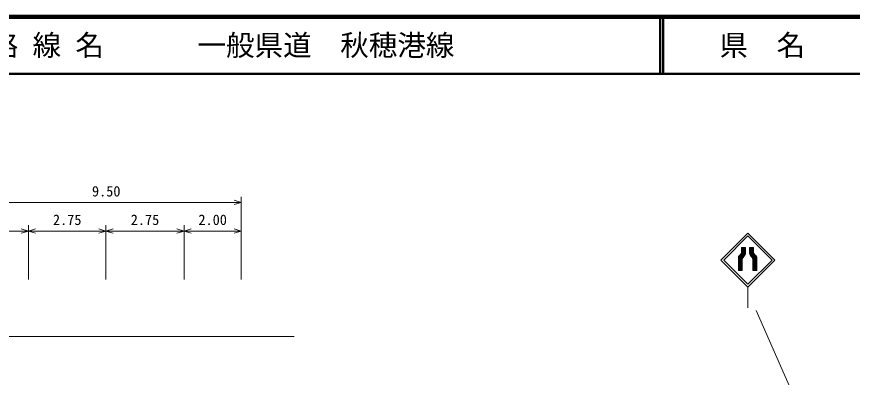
# Model space of a CAD drawing. Units: millimetres, scale not verified. Extents: x 40000 to 680000, y 20000 to 380000.
# Drawn here: x 185097 to 331383, y 316811 to 380000 of the extents above; entities that cross this region are included whole.
import ezdxf
from ezdxf.enums import TextEntityAlignment as Align

# ---------------------------------------------------------------- set-up
doc = ezdxf.new("R2010")
doc.units = ezdxf.units.MM
doc.header["$LTSCALE"] = 1000
for name, color, linetype, lineweight in [('M-BGD', 7, 'Continuous', 13), ('M-STR-HTXT', 7, 'Continuous', 13), ('M-STR-STRC', 7, 'Continuous', 13), ('M-TTL', 2, 'Continuous', 140), ('M-TTL-LINE', 7, 'Continuous', 50)]:
    doc.layers.add(name, color=color, linetype=linetype, lineweight=lineweight)
doc.layers.add('M-TTL-TXT', color=7, linetype='Continuous')
doc.styles.add('ＭＳ ゴシック', font='')
doc.styles.get('ＭＳ ゴシック').set_extended_font_data('MS Gothic')

msp = doc.modelspace()

# ---------------------------------------------------------------- linework, layer by layer
at = {"layer": 'M-BGD'}
msp.add_line((167563, 323969), (233656, 323969), dxfattribs=at)
at = {"layer": 'M-STR-HTXT'}
for p, q in [((224417, 333944), (224417, 348447)), ((177118, 347447), (224417, 347447)), ((224417, 347447), (223167, 347822)), ((224417, 347447), (223167, 347072)), ((177118, 342447), (187146, 342447)), ((187146, 342447), (185896, 342822)), ((187146, 342447), (185896, 342072)), ((187146, 333944), (187146, 343447)), ((187146, 342447), (188396, 342822)), ((187146, 342447), (200728, 342447)), ((187146, 342447), (188396, 342072)), ((200728, 342447), (199478, 342822)), ((200728, 342447), (199478, 342072)), ((200728, 333944), (200728, 343447)), ((200728, 342447), (201978, 342822)), ((200728, 342447), (214388, 342447)), ((200728, 342447), (201978, 342072)), ((214388, 342447), (213138, 342822)), ((214388, 342447), (213138, 342072)), ((214388, 333944), (214388, 343447)), ((214388, 342447), (215638, 342822)), ((214388, 342447), (224417, 342447)), ((214388, 342447), (215638, 342072)), ((224417, 342447), (223167, 342822)), ((224417, 342447), (223167, 342072))]:
    msp.add_line(p, q, dxfattribs=at)
at = {"layer": 'M-STR-STRC'}
for p, q in [((308374, 337359), (313112, 342097)), ((308869, 337359), (313112, 341602)), ((313112, 342097), (317850, 337359)), ((313112, 341602), (317355, 337359)), ((312015, 339584), (312683, 339584)), ((312015, 339584), (312015, 338686)), ((312015, 339462), (312138, 339584)), ((312015, 339320), (312279, 339584)), ((312015, 339179), (312420, 339584)), ((312015, 339037), (312562, 339584)), ((312015, 338896), (312683, 339564)), ((312683, 338875), (312015, 339542)), ((312015, 338754), (312683, 339422)), ((312685, 338731), (312015, 339401)), ((312683, 339016), (312115, 339584)), ((312683, 339157), (312257, 339584)), ((312683, 339299), (312398, 339584)), ((312683, 339440), (312539, 339584)), ((312683, 339582), (312681, 339584)), ((312683, 339584), (312683, 338860)), ((313409, 338731), (314078, 339401)), ((314078, 339584), (313410, 339584)), ((313410, 339584), (313410, 338860)), ((313410, 339582), (313413, 339584)), ((313410, 339440), (313554, 339584)), ((313410, 339299), (313696, 339584)), ((313410, 339157), (313837, 339584)), ((313410, 339016), (313978, 339584)), ((314078, 338896), (313410, 339564)), ((313410, 338875), (314078, 339542)), ((314078, 338754), (313410, 339422)), ((314078, 339037), (313532, 339584)), ((314078, 339179), (313673, 339584)), ((314078, 339320), (313814, 339584)), ((314078, 339462), (313956, 339584)), ((314078, 339584), (314078, 338686)), ((311441, 337756), (312683, 338998)), ((311441, 337615), (312683, 338857)), ((311441, 337473), (312685, 338717)), ((311441, 337332), (312682, 338573)), ((311441, 337190), (312654, 338403)), ((311459, 337915), (312683, 339139)), ((312109, 337327), (311474, 337962)), ((312042, 337535), (311525, 338053)), ((312059, 337660), (311595, 338124)), ((312191, 337670), (311667, 338194)), ((312248, 337753), (311738, 338264)), ((312306, 337838), (311807, 338337)), ((312362, 337923), (311871, 338414)), ((312418, 338008), (311930, 338497)), ((312474, 338093), (311988, 338580)), ((312003, 338600), (312683, 339281)), ((312683, 338592), (312015, 339260)), ((312669, 338464), (312015, 339118)), ((312637, 338355), (312015, 338977)), ((312587, 338263), (312015, 338835)), ((312531, 338178), (312015, 338694)), ((312105, 337713), (312452, 338060)), ((314652, 337473), (313408, 338717)), ((314091, 338600), (313410, 339281)), ((314634, 337915), (313410, 339139)), ((314652, 337756), (313410, 338998)), ((314652, 337615), (313410, 338857)), ((313411, 338592), (314078, 339260)), ((314652, 337332), (313412, 338573)), ((313424, 338464), (314078, 339118)), ((314652, 337190), (313439, 338403)), ((313457, 338355), (314078, 338977)), ((313506, 338263), (314078, 338835)), ((313562, 338178), (314078, 338694)), ((313619, 338093), (314106, 338580)), ((313988, 337713), (313642, 338060)), ((313675, 338008), (314164, 338497)), ((313731, 337923), (314223, 338414)), ((313788, 337838), (314287, 338337)), ((313845, 337753), (314355, 338264)), ((313903, 337670), (314427, 338194)), ((313985, 337327), (314619, 337962)), ((314035, 337660), (314499, 338124)), ((314051, 337535), (314569, 338053)), ((308374, 337359), (313112, 332622)), ((308869, 337359), (313112, 333117)), ((311441, 337847), (311441, 335510)), ((312109, 337044), (311441, 337712)), ((311441, 337049), (312062, 337670)), ((312109, 336903), (311441, 337571)), ((311441, 336908), (312050, 337516)), ((311441, 336766), (312109, 337434)), ((312109, 336762), (311441, 337430)), ((311441, 336625), (312109, 337293)), ((312109, 336620), (311441, 337288)), ((311441, 336483), (312109, 337151)), ((312109, 336479), (311441, 337147)), ((311441, 336342), (312109, 337010)), ((312109, 336337), (311441, 337005)), ((311441, 336200), (312109, 336868)), ((312109, 336196), (311441, 336864)), ((311441, 336059), (312109, 336727)), ((312109, 336055), (311441, 336722)), ((311441, 335918), (312109, 336585)), ((312109, 335913), (311441, 336581)), ((312109, 337186), (311442, 337852)), ((312109, 337469), (312060, 337517)), ((312109, 337704), (312109, 335510)), ((312109, 337575), (312154, 337621)), ((312130, 337589), (312109, 337610)), ((313112, 333117), (317355, 337359)), ((313112, 332622), (317850, 337359)), ((313985, 337575), (313939, 337621)), ((313963, 337589), (313985, 337610)), ((313985, 337186), (314651, 337852)), ((313985, 337044), (314652, 337712)), ((313985, 337704), (313985, 335510)), ((313985, 336903), (314652, 337571)), ((313985, 337469), (314033, 337517)), ((314652, 336766), (313985, 337434)), ((313985, 336762), (314652, 337430)), ((314652, 336625), (313985, 337293)), ((313985, 336620), (314652, 337288)), ((314652, 336483), (313985, 337151)), ((313985, 336479), (314652, 337147)), ((314652, 336342), (313985, 337010)), ((313985, 336337), (314652, 337005)), ((314652, 336200), (313985, 336868)), ((313985, 336196), (314652, 336864)), ((314652, 336059), (313985, 336727)), ((313985, 336055), (314652, 336722)), ((314652, 335918), (313985, 336585)), ((313985, 335913), (314652, 336581)), ((314652, 337049), (314032, 337670)), ((314652, 336908), (314044, 337516)), ((314652, 337847), (314652, 335510)), ((311441, 335776), (312109, 336444)), ((312109, 335772), (311441, 336440)), ((311441, 335635), (312109, 336303)), ((312109, 335630), (311441, 336298)), ((312087, 335510), (311441, 336157)), ((311946, 335510), (311441, 336015)), ((311805, 335510), (311441, 335874)), ((311663, 335510), (311441, 335732)), ((311522, 335510), (311441, 335591)), ((311441, 335510), (312109, 335510)), ((311458, 335510), (312109, 336161)), ((311600, 335510), (312109, 336020)), ((311741, 335510), (312109, 335878)), ((311882, 335510), (312109, 335737)), ((312024, 335510), (312109, 335595)), ((314652, 335776), (313985, 336444)), ((313985, 335772), (314652, 336440)), ((314652, 335635), (313985, 336303)), ((313985, 335630), (314652, 336298)), ((314635, 335510), (313985, 336161)), ((314494, 335510), (313985, 336020)), ((314352, 335510), (313985, 335878)), ((314211, 335510), (313985, 335737)), ((314070, 335510), (313985, 335595)), ((314652, 335510), (313985, 335510)), ((314006, 335510), (314652, 336157)), ((314148, 335510), (314652, 336015)), ((314289, 335510), (314652, 335874)), ((314430, 335510), (314652, 335732)), ((314572, 335510), (314652, 335591)), ((313112, 332622), (313112, 328987)), ((330524, 292387), (314533, 328513))]:
    msp.add_line(p, q, dxfattribs=at)
for points in [[(311441, 337847), (311442, 337849), (311444, 337857), (311444, 337860), (311446, 337867), (311451, 337887), (311453, 337894), (311455, 337903), (311463, 337930), (311466, 337939), (311469, 337948), (311479, 337974), (311483, 337983), (311486, 337990), (311496, 338011), (311500, 338018), (311503, 338024), (311515, 338040), (311519, 338046), (311523, 338051), (311535, 338065), (311539, 338069), (311544, 338074), (311556, 338087), (311561, 338091), (311580, 338110), (311637, 338164), (311656, 338183), (311676, 338202), (311735, 338260), (311755, 338280), (311774, 338301), (311832, 338363), (311850, 338386), (311868, 338408), (311916, 338478), (311933, 338501), (311935, 338504), (311941, 338515), (311944, 338519), (311946, 338522), (311952, 338533), (311954, 338536), (311957, 338540), (311963, 338550), (311966, 338553), (311968, 338556), (311975, 338566), (311978, 338569), (311979, 338571), (311985, 338576), (311986, 338578), (311988, 338580), (311993, 338586), (311995, 338588), (311996, 338590), (312001, 338597), (312002, 338599), (312003, 338602), (312007, 338610), (312008, 338613), (312009, 338618), (312012, 338632), (312013, 338636), (312014, 338641), (312015, 338655), (312015, 338660), (312015, 338664), (312015, 338675), (312015, 338679), (312015, 338680), (312015, 338685), (312015, 338686)], [(312109, 337704), (312109, 337704), (312109, 337705), (312109, 337705), (312109, 337705), (312108, 337706), (312108, 337707), (312108, 337707), (312107, 337709), (312107, 337709), (312107, 337710), (312107, 337712), (312106, 337712), (312104, 337715), (312095, 337727), (312092, 337726), (312086, 337725), (312078, 337709), (312075, 337704), (312071, 337696), (312062, 337671), (312059, 337662), (312056, 337653), (312046, 337625), (312046, 337615), (312045, 337595), (312033, 337514), (312053, 337516), (312083, 337518), (312139, 337601), (312157, 337625), (312190, 337667), (312279, 337799), (312309, 337843), (312339, 337887), (312428, 338024), (312458, 338069), (312471, 338089), (312513, 338150), (312526, 338171), (312537, 338186), (312569, 338234), (312579, 338250), (312587, 338263), (312611, 338302), (312618, 338316), (312624, 338328), (312641, 338365), (312646, 338377), (312652, 338393), (312665, 338441), (312668, 338457), (312672, 338476), (312679, 338533), (312681, 338551), (312682, 338574), (312685, 338643), (312685, 338666), (312686, 338695), (312684, 338780), (312684, 338808), (312684, 338812), (312684, 338823), (312684, 338827), (312684, 338830), (312684, 338841), (312683, 338844), (312683, 338846), (312683, 338853), (312683, 338856), (312683, 338857), (312683, 338859), (312683, 338860)], [(313985, 337704), (313985, 337704), (313985, 337705), (313985, 337705), (313985, 337705), (313985, 337706), (313985, 337707), (313986, 337707), (313986, 337709), (313986, 337709), (313986, 337710), (313987, 337712), (313987, 337712), (313990, 337715), (313998, 337727), (314002, 337726), (314007, 337725), (314016, 337709), (314018, 337704), (314023, 337696), (314032, 337671), (314034, 337662), (314037, 337653), (314047, 337625), (314047, 337615), (314048, 337595), (314060, 337514), (314040, 337516), (314010, 337518), (313955, 337601), (313936, 337625), (313903, 337667), (313814, 337799), (313784, 337843), (313754, 337887), (313666, 338024), (313636, 338069), (313622, 338089), (313581, 338150), (313567, 338171), (313557, 338186), (313525, 338234), (313515, 338250), (313507, 338263), (313483, 338302), (313476, 338316), (313469, 338328), (313452, 338365), (313448, 338377), (313442, 338393), (313428, 338441), (313425, 338457), (313422, 338476), (313414, 338533), (313413, 338551), (313411, 338574), (313409, 338643), (313408, 338666), (313408, 338695), (313409, 338780), (313409, 338808), (313409, 338812), (313410, 338823), (313410, 338827), (313410, 338830), (313410, 338841), (313410, 338844), (313410, 338846), (313410, 338853), (313410, 338856), (313410, 338857), (313410, 338859), (313410, 338860)], [(314652, 337847), (314652, 337849), (314650, 337857), (314649, 337860), (314648, 337867), (314642, 337887), (314641, 337894), (314638, 337903), (314630, 337930), (314627, 337939), (314624, 337948), (314615, 337974), (314611, 337983), (314608, 337990), (314597, 338011), (314594, 338018), (314590, 338024), (314579, 338040), (314574, 338046), (314571, 338051), (314558, 338065), (314554, 338069), (314550, 338074), (314537, 338087), (314533, 338091), (314514, 338110), (314457, 338164), (314438, 338183), (314418, 338202), (314358, 338260), (314339, 338280), (314319, 338301), (314262, 338363), (314244, 338386), (314226, 338408), (314177, 338478), (314161, 338501), (314158, 338504), (314152, 338515), (314150, 338519), (314148, 338522), (314141, 338533), (314139, 338536), (314137, 338540), (314130, 338550), (314128, 338553), (314125, 338556), (314118, 338566), (314116, 338569), (314114, 338571), (314109, 338576), (314107, 338578), (314106, 338580), (314100, 338586), (314099, 338588), (314097, 338590), (314093, 338597), (314091, 338599), (314090, 338602), (314086, 338610), (314085, 338613), (314084, 338618), (314081, 338632), (314080, 338636), (314080, 338641), (314079, 338655), (314078, 338660), (314078, 338664), (314078, 338675), (314078, 338679), (314078, 338680), (314078, 338685), (314078, 338686)]]:
    msp.add_open_spline(points, degree=3, knots=[0, 0, 0, 0, 1, 1, 1, 2, 2, 2, 3, 3, 3, 4, 4, 4, 5, 5, 5, 6, 6, 6, 7, 7, 7, 8, 8, 8, 9, 9, 9, 10, 10, 10, 11, 11, 11, 12, 12, 12, 13, 13, 13, 14, 14, 14, 15, 15, 15, 16, 16, 16, 17, 17, 17, 18, 18, 18, 19, 19, 19, 20, 20, 20, 21, 21, 21, 22, 22, 22, 23, 23, 23, 24, 24, 24, 24], dxfattribs=at)
at = {"layer": 'M-TTL'}
msp.add_line((680000, 380000), (40000, 380000), dxfattribs=at)
at = {"layer": 'M-TTL-LINE'}
for p, q in [((297750, 380000), (297750, 370000)), ((298250, 380000), (298250, 370000)), ((40000, 370000), (680000, 370000))]:
    msp.add_line(p, q, dxfattribs=at)

# ---------------------------------------------------------------- texts
at = {"layer": 'M-STR-HTXT', "style": 'ＭＳ ゴシック'}
for s, p in [('9.50', (200767, 347947)), ('2.75', (193937, 342947)), ('2.75', (207558, 342947)), ('2.00', (219403, 342947))]:
    msp.add_text(s, height=1833, dxfattribs=at).set_placement(p, align=Align.BOTTOM_CENTER)
at = {"layer": 'M-TTL-TXT', "style": 'ＭＳ ゴシック'}
for s, p in [('路 線 名', (180380, 375000)), ('一般県道\u3000秋穂港線', (216734, 375000))]:
    msp.add_text(s, height=3666, dxfattribs=at).set_placement(p, align=Align.MIDDLE_LEFT)
msp.add_text('県\u3000名', height=3666, dxfattribs=at).set_placement((315625, 375000), align=Align.MIDDLE_CENTER)

doc.saveas('drawing.dxf')
